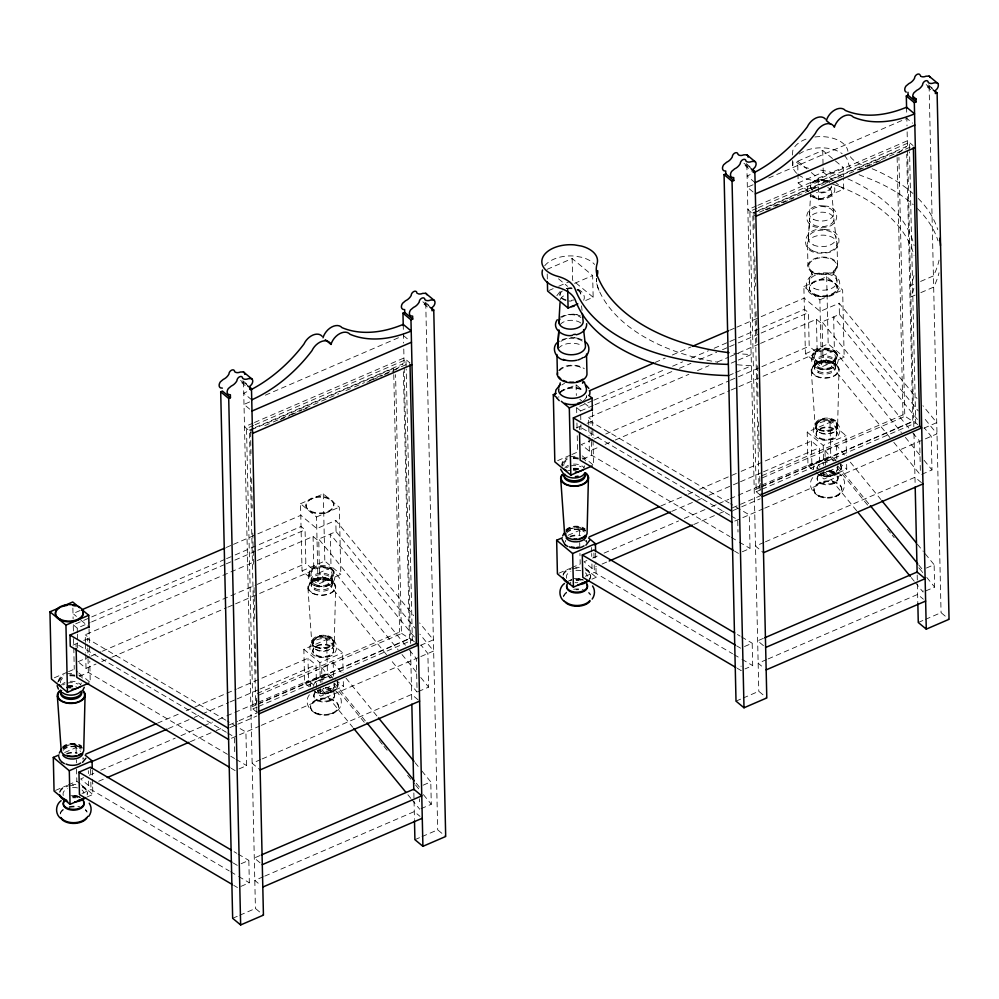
<?xml version="1.0" encoding="UTF-8"?>
<svg xmlns="http://www.w3.org/2000/svg" width="999" height="999" viewBox="0 0 999 999"><rect width="100%" height="100%" fill="white"/><g stroke="black" fill="none" stroke-linecap="round" stroke-linejoin="round"><path stroke-width="0.75" stroke-dasharray="5 3.75" d="M809.252 282.892L809.952 276.91L812.761 271.403L811.937 274.163L811.812 273.301L812.437 274.975L808.915 266.808M334.315 641.183L335.664 586.163M837.661 424.001L839.023 368.981M308.504 587.986C309.49 574.999 331.918 574.063 335.102 586.201M811.85 370.816C811.688 361.95 823.651 359.565 830.406 361.526M83.854 793.356L83.866 792.994A10.44 6.194 -1.3 0 0 82.018 790.009M334.44 684.877C334.915 690.946 328.047 694.58 322.702 693.83M587.212 576.186L587.225 575.811A10.44 6.194 -1.3 0 0 585.364 572.827M837.786 467.707L836.051 473.064L830.057 476.361M809.44 214.635L810.689 193.044M808.416 237.163L809.702 218.344M808.266 239.323L809.565 220.23M792.469 155.007L792.769 150.687A27.847 16.521 -1.3 0 1 809.29 138.099M796.678 173.289A27.847 16.521 -1.3 0 1 792.719 166.209L793.031 161.888M820.803 472.839L820.841 474.163L822.639 475.699M836.438 267.095A13.899 8.242 -1.3 0 1 813.835 272.327A13.899 8.242 -1.3 0 1 817.981 258.192A13.899 8.242 -1.3 0 1 836.438 267.095C836.175 270.841 831.643 278.634 833.903 272.465C832.429 269.168 837.612 278.259 836.987 281.019M257.105 700.649L255.657 704.882L249.413 430.032L253.684 428.184M760.464 483.479L759.003 487.699L752.771 212.849L757.042 211.014M556.843 295.716L560.514 290.909M583.741 300.237C586.138 294.905 580.881 289.585 575.849 288.649M57.705 682.242L58.754 680.232L63.524 676.698M309.403 694.755C302.51 703.558 312.212 715.034 322.103 714.472M315.06 691.72L313.973 694.118A10.44 6.194 -1.3 0 0 323.351 701.223A10.44 6.194 -1.3 0 0 334.69 694.867A10.44 6.194 -1.3 0 0 323.326 688.873M812.761 477.572C805.856 486.376 815.571 497.852 825.461 497.302M818.406 474.55L817.319 476.935A10.44 6.194 -1.3 0 0 826.71 484.04A10.44 6.194 -1.3 0 0 838.049 477.697A10.44 6.194 -1.3 0 0 826.685 471.703M63.212 748.189L66.546 745.766M315.209 638.723C303.384 654.745 349.263 646.79 327.422 636.962M562.112 463.061L566.883 459.515M566.57 531.006L568.006 529.657M570.354 580.856L571.191 580.007M818.568 421.541C806.393 437.038 852.671 429.72 830.781 419.792M314.573 579.745C304.62 589.422 340.834 587.612 327.684 578.858M64.011 747.077L68.943 744.992M567.37 529.895L574.912 527.372L580.444 527.884M898.813 152.76L906.555 146.503L758.466 210.402M571.79 579.408L570.042 580.382M559.802 317.332L565.996 314.66L573.551 314.148M62.675 748.9L68.132 746.54L74.788 746.091M566.021 531.73L571.49 529.37L578.134 528.921M831.805 475.786C835.639 474.225 833.591 473.002 834.14 471.953C849.175 474.038 847.402 496.016 832.642 496.815M249.201 386.738L243.494 381.993L241.746 382.742L247.465 387.487M431.468 308.104L425.749 303.359L424.013 304.108L429.72 308.853M752.559 169.555L746.84 164.81L745.104 165.572L751.96 171.266M934.814 90.921L929.107 86.176L927.359 86.925L933.078 91.671M547.102 269.343L572.165 258.529L592.657 275.562L593.156 297.265L584.802 300.861M808.416 191.446L798.164 182.942L797.677 161.239L822.726 150.424L843.231 167.445L843.431 176.748M249.688 401.935L243.993 404.395L249.713 409.14M265.359 395.179L399.2 337.425M753.046 184.765L747.352 187.213L753.059 191.958M768.706 177.997L906.83 118.406L912.549 123.152M548.988 290.447L553.171 288.649M558.728 286.238L569.867 281.431M798.164 182.942L823.226 172.128L833.466 180.632M574.562 283.366L592.657 275.562M811.338 172.59L818.169 178.259L843.231 167.445M253.047 423.114L244.505 426.798L251.361 432.492M254.47 422.502L403.983 357.992L409.977 362.974L365.846 382.018M756.405 205.931L747.864 209.615L754.72 215.322M757.829 205.319L907.342 140.809L913.049 145.554M253.621 425.387L246.503 428.459L252.872 708.903L257.143 707.067M255.045 424.775L405.981 359.652L406.156 367.445M756.98 208.217L749.862 211.288L756.218 491.733L760.501 489.885M758.403 207.592L909.34 142.47L909.515 150.262M255.107 427.572L403.196 363.686L395.454 369.93L393.631 368.419L251.236 429.857M754.595 212.675L896.99 151.236L897.09 155.919M264.747 425.636L271.865 422.565M273.289 421.953L338.786 393.693M345.904 390.621L353.022 387.55M354.445 386.938L364.423 382.629M759.552 212.15L763.823 210.302M765.246 209.69L836.45 178.971M837.874 178.359L842.145 176.511M849.262 173.439L913.336 145.792M280.12 419.692L290.085 415.397M291.508 414.785L301.486 410.477M302.909 409.865L307.18 408.029M366.983 382.217L371.253 380.382M372.677 379.757L382.642 375.462M384.066 374.85L394.031 370.542M766.383 209.89L773.513 206.818M774.937 206.206L793.443 198.214M858.94 169.955L874.6 163.199M876.036 162.587L883.153 159.515M812.961 195.23L818.656 199.962L843.718 189.148L843.468 178.297M300.512 503.708L323.301 493.881L339.298 507.167L340.821 574.375L318.032 584.203L302.048 570.916L300.512 503.708L316.508 516.995L318.032 584.203M560.427 391.571L576.086 384.815L582.941 390.509M803.87 286.526L826.66 276.698L842.644 289.985L844.18 357.205L821.39 367.033L805.394 353.746L803.87 286.526L819.867 299.825L821.39 367.033M80.157 610.501L73.002 613.586L76.424 616.445M226.311 547.44L232.043 544.967M233.479 544.355L256.406 534.465M257.842 533.841L300.824 515.297L316.82 528.583L335.801 520.392L413.673 615.684M655.157 362.412L665.184 358.079M672.352 354.995L690.983 346.953M729.67 330.269L735.401 327.797M736.837 327.173L759.752 317.282M761.188 316.658L804.183 298.114L820.167 311.401L839.16 303.209L917.032 398.514M316.508 516.995L339.298 507.167M819.867 299.825L842.644 289.985M73.389 631.006L73.252 624.899L225.137 559.265M226.573 558.641L233.729 555.556M235.165 554.932L301.074 526.498L305.07 529.82L305.844 563.424L313.836 570.067L235.027 604.07M592.37 400.811L576.61 407.617L580.606 410.939L580.881 423.164M593.793 400.199L665.446 369.293M672.602 366.196L682.642 361.863M691.233 358.154L708.428 350.736M714.16 348.264L728.483 342.083M729.919 341.471L737.087 338.374M738.523 337.762L804.432 309.315L808.428 312.637L809.19 346.241L817.194 352.897L738.386 386.888M73.252 624.8L77.248 628.121L90.147 622.552M91.583 621.94L224.837 564.435M226.273 563.823L233.429 560.726M234.865 560.114L256.356 550.836M257.792 550.224L305.07 529.82M580.606 410.939L593.493 405.369M594.929 404.757L673.738 370.754M679.47 368.281L690.933 363.336M699.537 359.628L716.72 352.21M722.452 349.737L728.184 347.265M729.62 346.641L736.787 343.556M738.224 342.932L759.715 333.666M761.151 333.042L808.428 312.637M85.415 642.394L85.252 634.765L255.756 561.188M257.193 560.576L313.074 536.463L317.07 539.785L336.051 531.593L335.801 520.392M588.773 425.224L588.598 417.582L688.898 374.313M697.502 370.604L708.965 365.659M717.557 361.938L729.02 356.993M730.456 356.381L759.115 344.018M760.551 343.394L816.433 319.28L820.429 322.602L839.41 314.423L839.16 303.209M72.977 645.104L78.596 642.682M83.729 640.459L89.248 638.086L85.252 634.765M576.323 427.922L581.955 425.499M587.087 423.289L592.594 420.904L588.598 417.582M731.218 363.149L736.912 360.689M738.336 360.077L751.148 354.545A175.787 104.321 -1.3 0 1 731.955 353.034M913.473 284.503L910.626 285.739A175.787 104.321 -1.3 0 0 914.297 274.35M920.591 281.431L933.416 275.911A165.921 98.464 -1.3 0 0 939.072 260.152M728.621 375.574L734.315 373.114M735.739 372.502L751.398 365.746A175.787 104.321 -1.3 0 1 735.139 364.548M915.159 295.092L910.888 296.94A175.787 104.321 -1.3 0 0 914.56 285.552M920.853 292.632L933.665 287.113A165.921 98.464 -1.3 0 0 938.998 272.802M78.009 661.725L89.473 656.78M90.909 656.156L100.936 651.835M102.373 651.211L255.682 585.064M257.118 584.44L305.844 563.424M592.832 439.597L581.368 444.543L589.36 451.186L599.388 446.865M594.268 438.986L599.987 436.513M605.719 434.041L728.945 380.869M730.381 380.244L760.476 367.27M761.912 366.645L809.19 346.241M54.321 677.797L67.133 672.265M68.556 671.653L74.263 669.193L77.685 672.04M302.048 570.916L324.825 561.088L340.821 574.375M557.679 460.626L570.491 455.094M571.915 454.483L577.609 452.023L577.122 430.631M805.394 353.746L828.183 343.906L844.18 357.205M79.158 662.674L86.014 668.368L96.041 664.035M101.773 661.563L110.365 657.854M111.801 657.242L226.436 607.779M227.859 607.167L233.591 604.695M605.119 444.393L613.723 440.684M615.159 440.059L729.782 390.609M731.218 389.985L736.95 387.512M79.358 676.286L88.349 672.402L234.603 758.503M386.526 654.695L319.493 572.677L331.044 567.694L330.282 534.09L415.047 637.824M582.717 459.103L591.695 455.232L729.907 536.588M889.872 437.525L822.851 355.494L834.402 350.512L833.641 316.908L917.419 419.443M64.685 752.509L76.074 747.589L80.644 751.385M309.19 686.713L304.633 682.916L303.858 649.313L326.648 639.485L342.645 652.772L343.094 672.627M568.044 535.327L579.432 530.419L582.867 533.266M812.549 469.542L807.979 465.746L807.217 432.142L829.994 422.302L845.991 435.601L846.44 455.457M157.542 723.151L180.469 713.261M186.201 710.789L193.356 707.692M194.793 707.08L236.351 689.148M237.774 688.523L307.992 658.241L315.984 664.884L316.496 687.287L308.504 680.644L307.992 658.241M660.888 505.969L686.688 494.842M688.111 494.23L693.843 491.758M699.575 489.285L739.697 471.965M741.133 471.353L811.338 441.058L819.342 447.702L819.779 467.12M303.858 649.313L319.855 662.599L342.645 652.772M807.217 432.142L823.213 445.429L845.991 435.601M168.406 728.558L192.757 718.044M194.193 717.432L228.584 702.597M230.02 701.972L235.752 699.5M237.175 698.888L258.666 689.61M260.102 688.998L315.984 664.884M671.753 511.376L696.116 500.874M697.552 500.249L707.579 495.929M709.015 495.304L731.93 485.414M733.366 484.802L739.098 482.33M740.534 481.705L762.025 472.427M763.461 471.815L819.342 447.702M257.23 693.493L399.612 632.067L409.44 638.523L403.371 371.441M762 475.711L902.971 414.885L912.786 421.353L906.73 154.271M321.99 682.367L321.653 667.444L333.191 662.462L342.07 673.326M825.336 465.197L824.999 450.274L836.55 445.292L845.416 456.143M259.053 695.017L401.436 633.578L395.567 374.613M762.399 477.834L904.794 416.396L898.913 157.43M83.541 777.697L80.669 778.933L88.674 785.589L92.969 783.728M89.273 775.224L95.005 772.751M100.737 770.279L175.237 738.136M180.969 735.664L202.46 726.385M203.896 725.774L212.5 722.065M218.232 719.592L225.387 716.495M226.823 715.883L256.918 702.896M258.341 702.272L308.504 680.644M586.888 560.526L584.028 561.763L592.02 568.406L596.316 566.545M592.619 558.054L598.351 555.581M604.083 553.109L678.596 520.954M684.327 518.481L705.818 509.215M711.55 506.743L717.282 504.27M718.718 503.646L728.746 499.325M730.182 498.701L760.264 485.714M761.7 485.102L811.85 463.461L819.854 470.104M55.482 790.409L65.447 786.113M68.294 784.889L76.836 781.193L80.27 784.04M304.633 682.916L327.41 673.089L334.265 678.783M558.841 573.239L568.806 568.931M571.653 567.707L580.194 564.023L579.957 553.334M807.979 465.746L830.768 455.906L837.624 461.613M258.504 703.646L409.44 638.523M761.862 486.476L912.786 421.353M256.568 704.794L250.874 707.242L258.866 713.885M257.992 704.17L410.352 638.436L414.922 642.232M759.914 487.612L754.22 490.072L762.225 496.715M761.35 487L913.698 421.266L917.706 424.587M258.566 706.455L412.35 640.097L406.193 368.993M761.925 489.273L915.708 422.927L909.552 151.823M98.701 781.255L104.433 778.783M190.397 741.683L214.76 731.181M216.196 730.556L223.364 727.472M229.096 724.999L237.687 721.29M239.123 720.666L257.742 712.637M602.047 564.073L607.779 561.6M693.756 524.512L718.119 513.998M719.555 513.386L725.274 510.914M732.442 507.817L761.101 495.454M229.77 727.659L256.818 715.996M420.567 645.342L433.391 639.81L419.592 622.926M733.116 510.489L740.234 507.417M741.658 506.805L760.177 498.813M923.925 428.159L936.737 422.639L922.939 405.744M82.018 793.431L91.009 789.56L229.208 870.916M585.377 576.261L594.355 572.39L732.567 653.746M87.138 796.94L92.832 794.492L92.495 779.208M312.625 689.56L320.617 696.203L343.406 686.375L343.231 678.746M591.92 579.158L596.191 577.31L595.841 562.037M815.983 472.39L823.975 479.033L846.752 469.205L846.59 461.563M231.443 738.249L259.927 725.961M261.351 725.349L420.167 656.83M420.829 656.543L433.641 651.011L419.842 634.128M734.802 521.078L763.273 508.791M764.697 508.179L937 433.841L923.201 416.945M238.986 768.93L246.678 765.609L245.916 732.005L227.135 720.953M260.689 759.565L252.148 763.261L260.14 769.904M262.113 758.953L411.625 694.442L419.617 701.098M418.369 691.533L428.633 687.112L427.872 653.508L420.966 645.054M742.332 551.76L750.037 548.439L749.275 514.835L730.481 503.771M764.035 542.395L755.494 546.078L763.498 552.722M765.459 541.783L914.972 477.272L922.976 483.916M921.715 474.363L931.98 469.93L931.218 436.326L924.325 427.884M241.134 863.71L248.838 860.389L249.338 882.766L237.787 887.749L233.766 885.376M259.99 855.556L254.295 858.004L261.151 863.698M423.077 785.202L430.781 781.88L420.929 769.817M744.492 646.528L752.185 643.206L752.697 665.596L744.992 668.918M763.336 638.373L757.642 640.834L764.497 646.528M926.435 568.031L934.127 564.71L924.275 552.647M263.349 876.722L254.795 880.406L260.514 885.151M264.772 876.111L414.273 811.6L419.992 816.345M421.016 808.691L431.293 804.27L430.781 781.88M766.695 659.552L758.154 663.236L763.873 667.981M768.119 658.928L917.631 594.43L923.351 599.175M925.661 590.958L934.639 587.087L934.127 564.71M232.655 918.306L238.349 915.846M239.772 915.234L255.432 908.478L263.436 915.121M414.91 839.672L420.616 837.212M422.04 836.6L437.699 829.844L445.691 836.488M736.013 701.136L741.708 698.676M743.131 698.064L758.79 691.296L766.795 697.939M918.268 622.489L923.963 620.029M925.386 619.417L941.058 612.662L949.05 619.305M820.167 420.504C809.777 424.088 817.881 436.138 827.409 433.766C839.385 434.515 841.645 419.143 828.196 419.343M562.162 339.498L570.179 337.637L574.413 337.699M314.56 579.545L320.679 578.109L327.048 578.696M820.279 420.467L822.864 419.705M569.717 528.583L577.634 527.46M319.505 636.887C304.47 639.51 314.96 655.332 326.773 650.536C339.672 649.038 333.079 633.066 322.115 636.438M568.269 581.093L571.828 579.932M326.71 693.531C331.743 691.708 332.105 690.434 329.008 688.348M329.283 713.998C349.65 710.851 341.808 684.565 323.052 688.386M830.406 476.348L828.146 476.635M566.221 288.499L571.44 288.062M822.751 419.667L828.258 419.293M574.075 578.621L580.681 578.733M319.393 636.85L322.14 636.5M67.832 686.176L75.075 686.226M66.983 686.688L76.361 686.788M68.831 744.954L71.578 744.605M70.717 795.791L75.087 795.504M823.201 179.982C815.808 178.521 803.883 184.49 808.079 193.269M818.843 199.101C826.46 200.749 838.76 194.006 833.628 185.215M823.975 206.019C802.721 202.16 799.662 230.27 822.914 227.248C840.296 228.159 841.87 205.707 824.113 206.044M824.837 229.57C801.198 225.262 797.677 256.268 823.638 252.909C842.869 253.933 844.779 229.246 824.974 229.583M820.541 296.378C844.13 300.687 847.664 269.742 821.74 273.102C802.534 272.065 800.624 296.703 820.404 296.353M826.972 349.962C808.054 346.541 805.431 371.753 826.048 369.068C841.57 369.855 842.856 349.675 827.11 349.987M828.571 420.791C809.652 417.37 807.055 442.657 827.659 439.972C843.193 440.759 844.455 420.504 828.708 420.804M573.214 458.042L578.683 458.466M573.651 468.631L578.421 469.043M826.41 471.216L830.306 471.291M573.463 469.043L579.72 469.605M828.196 476.685L823.85 476.286M323.626 567.145C304.707 563.723 302.085 588.923 322.702 586.238C338.211 587.037 339.498 566.858 323.751 567.157M575.849 579.32L579.745 579.408M325.212 637.961C306.293 634.552 303.708 659.839 324.3 657.155C339.847 657.941 341.096 637.674 325.349 637.986M69.868 675.212L75.325 675.636M71.553 744.555L76.998 745.042M72.49 796.503L76.386 796.578M826.098 180.482L829.257 181.568M810.039 195.692L815.946 198.601M576.873 314.722L580.419 315.946M578.171 338.349L582.105 339.71M821.365 496.603L821.99 496.703M581.043 529.42L584.19 530.506M330.157 689.023L330.781 689.123M318.007 713.773L318.644 713.885M77.685 746.59L80.844 747.677M80.245 797.989L79.396 797.027L80.207 797.239L76.124 796.54M823.064 179.97L826.41 180.544M815.634 198.551L818.98 199.126M573.414 314.123L577.197 314.772M574.275 337.674L578.496 338.399M828.833 470.254L831.243 470.616M830.044 471.253L834.14 471.953M826.173 476.623L819.917 474.35M578.009 528.896L581.356 529.47M578.259 578.359L582.754 579.857M579.47 579.358L583.566 580.057M325.649 687.387L327.897 687.799M325.474 687.437C329.707 687.587 334.528 690.521 334.665 695.154M320.504 693.456L322.827 693.793M74.276 744.63L81.568 747.264M74.65 746.078L77.997 746.653M74.913 795.541L77.323 795.903M580.182 527.897L584.914 530.082M831.293 183.654L839.535 186.488A175.787 104.321 -1.3 0 1 914.023 255.369M830.706 470.579L835.376 472.739L838.024 477.972M320.954 693.468L318.182 692.557M76.786 795.866L79.57 797.19M752.771 212.849L756.418 214.198M249.413 430.032L253.072 431.368M832.367 471.178L833.491 471.903M319.293 692.869L317.37 691.071M729.145 502.984L590.933 421.628L591.108 429.258M729.67 515.072L579.383 426.61L579.457 429.657M731.018 515.859L737.724 519.817L737.999 532.03M731.256 537.375L737.961 541.321M739.297 542.12L750.037 548.439M734.465 551.048L738.486 553.421M737.424 634.515L740.109 636.101M741.458 636.887L752.185 643.206M736.613 645.829L740.634 648.189M733.903 654.532L740.621 658.478M741.957 659.278L752.697 665.596M737.125 668.206L741.146 670.579L741.046 666.096M225.786 720.154L87.587 638.798L87.75 646.44M226.323 732.255L76.036 643.781L76.099 646.84M227.66 733.041L234.365 736.987L234.753 753.795M235.951 759.29L246.678 765.609M231.106 768.231L235.14 770.591M234.078 851.697L236.751 853.283M238.099 854.07L248.838 860.389M233.254 862.999L237.287 865.371M230.557 871.715L237.263 875.661M238.611 876.448L249.338 882.766M831.043 361.675C842.032 366.945 818.318 374.138 816.208 365.247C816.445 358.991 836.338 358.042 838.461 369.018M582.454 528.708L585.389 531.093M79.096 745.891L82.055 748.326M928.433 84.927L934.152 89.685M926.198 84.603L934.19 91.246M834.615 181.581L843.718 189.148M797.677 161.239L806.78 168.806M746.178 163.574L751.885 168.319M743.93 163.237L751.935 169.892M755.094 182.655L747.102 176.011A114.96 76.436 -50.3 0 0 752.622 173.389M838.76 462.562L846.752 469.205M593.156 297.265L572.652 280.232L572.165 258.529M558.491 278.796L567.594 286.363M579.782 399.263L583.204 402.11M584.353 403.059L592.345 409.702M425.087 302.11L430.794 306.855M422.839 301.785L430.831 308.429M582.18 455.819L593.606 465.309L593.019 439.348M403.471 335.589L409.19 340.334M583.516 539.36L586.95 542.207M584.765 567.819L596.191 577.31M242.819 380.744L248.539 385.489M240.584 380.419L248.576 387.063M251.736 399.837L243.744 393.194A114.96 76.436 -50.3 0 0 249.263 390.572M335.402 679.732L343.406 686.375M80.994 620.242L88.986 626.885M78.834 673.001L90.247 682.492L89.773 661.101M81.406 784.989L92.832 794.492M570.953 583.079L570.267 582.28M839.41 314.423L918.268 410.914M908.828 428.047L822.09 321.89L822.851 355.494M912.774 432.867L919.667 441.308L920.404 473.389M834.402 350.512L901.423 432.542M905.369 437.362L920.154 455.457M924.1 460.277L931.98 469.93M893.818 442.345L920.429 474.912M850.349 462.175L880.906 499.575M917.382 544.205L923.288 551.436M824.999 450.274L833.878 461.126M837.811 465.946L869.355 504.557M918.643 564.86L922.589 569.692L922.651 572.677M867.619 505.057L837.062 467.669L825.511 472.652L857.055 511.251M887.324 529.183L891.27 534.015M892.257 535.214L894.23 537.637M918.868 567.782L922.814 572.614M926.76 577.434L934.639 587.087M911.263 577.597L914.222 581.218M915.209 582.417L923.088 592.07L922.989 587.599M336.051 531.593L414.91 628.096M405.469 645.217L318.731 539.073L319.493 572.677M409.415 650.037L416.321 658.491L417.082 692.095L390.472 659.527M331.044 567.694L398.077 649.712M402.01 654.545L416.795 672.639M420.741 677.459L428.633 687.112M346.016 678.146L377.547 716.745M415.01 762.587L419.942 768.618M321.653 667.444L330.519 678.309M334.465 683.129L366.009 721.728M416.271 783.253L419.23 786.862L419.293 789.847M364.26 722.24L333.703 684.852L322.153 689.834L352.709 727.222M379.046 740.334L382.992 745.154M383.978 746.365L387.912 751.186M407.629 775.311L414.535 783.753M415.522 784.964L419.455 789.784M423.401 794.617L431.293 804.27M407.917 794.767L410.864 798.388M411.85 799.6L419.742 809.252M596.778 283.778L598.975 290.284A175.787 104.321 -1.3 0 0 717.732 362.212M566.633 578.284L566.421 577.21A10.44 6.194 -1.3 0 1 570.829 571.528M63.274 795.466L63.074 794.392A10.44 6.194 -1.3 0 1 67.47 788.711M833.828 218.594L835.988 237.462M831.48 191.646L833.703 212.999M581.543 305.856L582.03 310.427M811.288 370.854L815.134 425.524M307.942 588.024L311.775 642.694M929.107 86.176L941.058 612.662M906.58 107.205L906.742 114.698M906.78 116.259L907.005 125.874M907.129 131.831L907.529 148.963M907.554 150.524L913.848 427.784M913.985 433.703L915.121 483.866M917.194 575.012L917.357 582.479M917.394 583.965L917.844 603.796M897.127 157.48L902.971 414.885M837.025 242.944L837.524 264.872M837.112 286.626L837.125 287.325M841.233 466.533L841.258 467.47M841.72 488.186L841.745 488.936M837.012 354.633L837.037 355.956M835.476 361.501L835.514 362.912M835.576 365.709L835.614 367.108M836.987 432.467L837 433.166M836.55 445.292L836.887 460.214M826.66 276.698L828.183 343.906M829.994 422.302L830.768 455.906M822.726 150.424L823.226 172.128M818.169 178.259L818.656 199.962M823.213 445.429L823.663 465.284M823.8 471.391L823.975 479.033M816.433 319.28L817.194 352.897M810.539 186.738L810.564 187.45M814.485 362.924L814.51 364.323M814.572 367.12L814.61 368.519M816.195 433.866L816.208 434.565M817.207 478.558L817.219 479.37M812.649 356.268L812.674 357.605M813.998 490.059L814.01 490.809M809.377 288.499L809.402 289.198M807.492 244.93L807.979 266.87M811.338 441.058L811.85 463.461M792.594 160.602L792.719 166.209M753.858 214.61L754.245 231.743M754.819 256.668L755.481 286.276M756.056 311.201L756.755 342.37M757.292 365.734L757.991 396.89M758.566 421.828L759.228 451.423M759.802 476.361L760.227 495.054M746.84 164.81L758.79 691.296M596.465 278.559L596.528 281.356M592.395 411.85L592.744 427.122M592.769 428.646L592.981 437.812M595.641 552.872L595.804 560.514M591.146 430.794L591.358 439.96M591.383 441.483L591.695 455.232M593.918 552.984L594.055 558.953M594.193 564.922L594.355 572.39M588.811 426.748L589.01 435.914M589.048 437.437L589.36 451.186M591.545 547.489L591.645 551.972M591.683 553.471L591.758 556.455M591.92 563.923L592.02 568.406M590.671 574.65L590.684 575.574M580.769 293.456L580.781 294.156M586.438 541.271L586.425 540.571A10.44 6.194 -1.3 0 1 586.301 542.195M580.918 424.687L581.056 430.794M576.086 384.815L576.323 395.504M576.61 407.729L576.748 413.836M576.947 423.002L577.097 429.108M579.432 530.419L579.532 535.002M579.707 542.632L579.782 545.691M559.977 294.855L559.989 295.554M562.075 464.385L562.112 465.709A12.238 7.255 -1.3 0 1 567.257 459.053M558.816 396.603L558.828 397.302M547.215 273.988L547.352 280.195M425.749 303.359L437.699 829.844M419.505 798.8L419.568 801.785M403.221 324.388L403.409 332.792M403.434 333.429L403.646 343.057M403.783 349.013L404.17 366.146M404.208 367.694L410.464 643.406M410.626 650.886L411.775 701.036M413.861 792.944L414.011 799.65M414.036 801.148L414.46 819.417M393.631 368.419L393.743 373.102M393.768 374.662L399.612 632.067M333.753 503.808L333.766 504.507M337.874 683.716L337.899 684.652M338.374 705.369L338.386 706.118M333.654 571.815L333.691 573.139M332.13 578.683L332.155 580.082M332.217 582.879L332.255 584.29M333.629 649.637L333.654 650.337M333.191 662.462L333.541 677.384M323.301 493.881L324.825 561.088M326.648 639.485L327.41 673.089M319.855 662.599L320.304 682.454M320.454 688.573L320.617 696.203M313.074 536.463L313.836 570.067M312.837 651.048L312.849 651.748M313.848 695.729L313.873 696.553M311.126 580.094L311.164 581.493M311.226 584.303L311.251 585.701M309.29 573.451L309.315 574.775M306.031 505.669L306.044 506.368M310.639 707.23L310.664 707.991M250.499 431.78L250.999 453.596M251.561 478.521L252.235 508.129M252.797 533.054L253.509 564.21M254.046 587.587L254.745 618.743M255.319 643.681L255.981 673.276M256.556 698.214L256.868 712.225M243.494 381.993L255.432 908.478M89.036 629.02L89.386 644.305M89.423 645.829L89.623 654.994M92.283 770.042L92.457 777.684M87.787 647.964L87.999 657.13M88.037 658.653L88.349 672.402M90.534 768.668L90.697 776.136M90.834 782.105L91.009 789.56M85.452 643.93L85.664 653.096M85.702 654.62L86.014 668.368M88.324 770.641L88.399 773.638M88.561 781.106L88.674 785.589M87.313 791.82L87.338 792.756M83.079 758.453L83.067 757.754A10.44 6.194 -1.3 0 1 82.954 759.365M77.248 628.121L77.348 632.704M77.385 634.228L77.697 647.976M72.877 608.091L73.114 618.793M73.564 638.648L73.739 646.291M73.776 647.814L74.263 669.193M76.074 747.589L76.224 753.708M76.361 759.814L76.424 762.874M76.561 768.98L76.836 781.193M59.74 791.533A13.924 8.267 -1.3 0 1 67.557 785.364M72.215 784.552A13.924 8.267 -1.3 0 1 75.849 784.59M82.38 786.288A13.924 8.267 -1.3 0 1 87.163 793.98M66.683 754.17A10.44 6.194 -1.3 0 1 77.085 753.471M59.765 792.469A13.924 8.267 -1.3 0 1 67.57 786.288M68.694 786.001A13.924 8.267 -1.3 0 1 75.874 785.514M82.405 787.224A13.924 8.267 -1.3 0 1 87.175 794.917M60.252 813.935A13.924 8.267 -1.3 0 1 63.287 810.014M69.181 807.467A13.924 8.267 -1.3 0 1 76.361 806.992M85.352 810.251A13.924 8.267 -1.3 0 1 87.025 812.137M60.227 813.186A13.924 8.267 -1.3 0 1 63.262 809.265M69.168 806.717A13.924 8.267 -1.3 0 1 79.808 806.83M85.327 809.502A13.924 8.267 -1.3 0 1 87.013 811.388M72.777 797.801A10.44 6.194 -1.3 0 1 75.499 797.826M72.765 796.99A10.44 6.194 -1.3 0 1 78.084 797.464M72.552 787.537A10.44 6.194 -1.3 0 1 77.872 788.011M61.501 685.002A10.539 6.256 -1.3 0 1 64.997 682.467M70.13 681.281A10.539 6.256 -1.3 0 1 80.956 685.202M66.671 753.471A10.44 6.194 -1.3 0 1 77.073 752.771M70.929 687.999A12.238 7.255 -1.3 0 1 68.794 687.924M58.729 681.555A12.238 7.255 -1.3 0 1 63.874 674.899M66.708 673.988A12.238 7.255 -1.3 0 1 73.014 673.563M78.759 675.062A12.238 7.255 -1.3 0 1 82.393 678.084M63.074 750.374A10.44 6.194 -1.3 0 1 81.081 749.163M81.319 682.991A10.539 6.256 -1.3 0 1 80.494 684.565M60.44 682.779A10.539 6.256 -1.3 0 1 64.885 677.035M70.005 675.848A10.539 6.256 -1.3 0 1 75.375 676.323M63.012 685.002A10.539 6.256 -1.3 0 1 65.035 683.865M67.47 683.079A10.539 6.256 -1.3 0 1 77.86 684.003M67.532 685.876A10.539 6.256 -1.3 0 1 75.599 685.963M67.57 687.275A10.539 6.256 -1.3 0 1 73.002 686.912M66.646 687.824A13.362 7.93 -1.3 0 1 70.055 687.324M66.458 687.512A13.924 8.254 -1.3 0 1 70.005 686.987M62.225 747.377A11.314 6.706 -1.3 0 1 81.731 746.053M63.012 747.577A10.44 6.194 -1.3 0 1 72.927 743.855A10.44 6.194 -1.3 0 1 82.28 747.776M58.891 680.993A12.238 7.255 -1.3 0 1 63.911 676.236M69.855 674.849A12.238 7.255 -1.3 0 1 76.086 675.411M337.088 681.618A13.924 8.267 -1.3 0 1 333.429 690.596A13.924 8.267 -1.3 0 1 318.144 692.232M332.954 678.184A13.924 8.267 -1.3 0 0 317.57 677.422A13.924 8.267 -1.3 0 0 310.152 685.576L310.177 686.513A13.924 8.267 -1.3 0 1 329.907 677.996M318.256 690.047A10.44 6.194 -1.3 0 1 320.667 689.26M337.113 682.554A13.924 8.267 -1.3 0 1 332.03 692.22A13.924 8.267 -1.3 0 1 315.097 692.045M333.841 683.304A10.44 6.194 -1.3 0 1 330.032 690.559A10.44 6.194 -1.3 0 1 317.332 690.434M313.636 686.276A10.44 6.194 -1.3 0 1 325.836 679.445M831.218 186.963A10.44 6.194 -1.3 0 1 819.143 192.17M812.399 189.735A10.44 6.194 -1.3 0 1 814.947 181.056A10.44 6.194 -1.3 0 1 829.482 182.355M831.355 186.039A10.44 6.194 -1.3 0 1 816.558 192.432M812.412 190.434A10.44 6.194 -1.3 0 1 813.898 182.28A10.44 6.194 -1.3 0 1 827.659 181.893M827.784 187.5A10.44 6.194 -1.3 0 1 827.085 197.327A10.44 6.194 -1.3 0 1 811.275 194.618M811.613 189.872A10.44 6.194 -1.3 0 1 817.507 186.576M840.446 464.448A13.924 8.267 -1.3 0 1 835.851 473.901A13.924 8.267 -1.3 0 1 819.392 474.363M836.3 461.001A13.924 8.267 -1.3 0 0 820.928 460.239A13.924 8.267 -1.3 0 0 813.511 468.406L813.523 469.343A13.924 8.267 -1.3 0 1 833.253 460.826M821.603 472.877A10.44 6.194 -1.3 0 1 824.025 472.09M840.459 465.372A13.924 8.267 -1.3 0 1 835.389 475.049A13.924 8.267 -1.3 0 1 818.456 474.875M837.199 466.133A10.44 6.194 -1.3 0 1 833.391 473.389A10.44 6.194 -1.3 0 1 820.691 473.251M816.995 469.105A10.44 6.194 -1.3 0 1 829.195 462.275M573.95 299.925A10.44 6.194 -1.3 0 1 571.291 300.312M565.971 299.837A10.44 6.194 -1.3 0 1 560.901 291.683M566.795 288.386A10.44 6.194 -1.3 0 1 572.177 288.024M577.072 289.298A10.44 6.194 -1.3 0 1 580.656 295.067M571.316 301.011A10.44 6.194 -1.3 0 1 568.593 300.986M565.983 300.537A10.44 6.194 -1.3 0 1 562.387 290.996M569.467 288.699A10.44 6.194 -1.3 0 1 572.19 288.723M577.085 289.997A10.44 6.194 -1.3 0 1 580.669 295.766M586.388 396.89A13.924 8.267 -1.3 0 1 583.354 400.811M560.052 392.37A13.924 8.267 -1.3 0 1 584.065 390.759M560.889 341.358A13.924 8.267 -1.3 0 1 582.954 341.583M560.089 324.638A12.175 7.23 -1.3 0 1 581.093 323.226M561.663 317.42A12.175 7.23 -1.3 0 1 580.968 317.62M560.239 299.538A10.44 6.194 -1.3 0 1 564.522 295.467M561.875 384.927A13.924 8.267 -1.3 0 1 564.547 383.429M559.59 370.691A13.899 8.242 -1.3 0 1 583.553 369.081M558.741 370.467A14.823 8.804 -1.3 0 1 584.315 368.743M558.241 348.539A14.823 8.804 -1.3 0 1 581.206 345.154M564.86 467.832A10.539 6.256 -1.3 0 1 568.356 465.297M573.476 464.11A10.539 6.256 -1.3 0 1 584.315 468.032M565.621 541.97A10.44 6.194 -1.3 0 1 565.746 540.359M570.029 536.288A10.44 6.194 -1.3 0 1 580.419 535.589M566.433 533.204A10.44 6.194 -1.3 0 1 584.44 531.992M562.774 466.233A12.175 7.23 -1.3 0 1 567.22 457.767M570.042 456.855A12.175 7.23 -1.3 0 1 576.323 456.431M582.03 457.917A12.175 7.23 -1.3 0 1 585.651 460.926M584.677 465.821A10.539 6.256 -1.3 0 1 583.853 467.382M563.786 465.596A10.539 6.256 -1.3 0 1 568.231 459.865M573.364 458.666A10.539 6.256 -1.3 0 1 578.733 459.153M573.214 457.679A12.238 7.255 -1.3 0 1 579.445 458.229M566.358 467.832A10.539 6.256 -1.3 0 1 568.394 466.695M570.829 465.896A10.539 6.256 -1.3 0 1 581.206 466.82M573.576 468.306A10.539 6.256 -1.3 0 1 578.945 468.781M573.613 469.705A10.539 6.256 -1.3 0 1 576.361 469.73M573.414 470.142A13.362 7.93 -1.3 0 1 575.736 470.104M566.595 471.378A13.924 8.254 -1.3 0 1 569.817 470.342M573.364 469.817A13.924 8.254 -1.3 0 1 576.985 469.855M565.571 530.194A11.314 6.706 -1.3 0 1 585.089 528.883M566.371 530.407A10.44 6.194 -1.3 0 1 576.273 526.673A10.44 6.194 -1.3 0 1 585.639 530.606M570.042 536.987A10.44 6.194 -1.3 0 1 577.834 535.851M585.739 569.118A13.924 8.267 -1.3 0 1 589.422 578.883M563.086 574.363A13.924 8.267 -1.3 0 1 570.904 568.181M575.574 567.37A13.924 8.267 -1.3 0 1 579.208 567.407M585.751 570.042A13.924 8.267 -1.3 0 1 589.447 579.807M563.111 575.287A13.924 8.267 -1.3 0 1 570.928 569.118M572.052 568.818A13.924 8.267 -1.3 0 1 579.22 568.344M563.598 596.765A13.924 8.267 -1.3 0 1 566.633 592.844M576.086 589.772A13.924 8.267 -1.3 0 1 578.508 589.735M588.698 593.069A13.924 8.267 -1.3 0 1 590.384 594.954M563.586 596.016A13.924 8.267 -1.3 0 1 566.62 592.082M573.676 589.31A13.924 8.267 -1.3 0 1 583.154 589.66M588.686 592.32A13.924 8.267 -1.3 0 1 590.372 594.205M576.136 580.619A10.44 6.194 -1.3 0 1 578.858 580.656M576.111 579.807A10.44 6.194 -1.3 0 1 581.443 580.282M577.747 582.667A10.44 6.194 -1.3 0 1 575.024 582.642M575.899 570.354A10.44 6.194 -1.3 0 1 581.218 570.829M560.077 393.069A13.924 8.267 -1.3 0 1 581.63 389.897M586.563 395.442A13.924 8.267 -1.3 0 1 586.401 397.59M598.975 290.284A55.657 33.029 -1.3 0 1 596.803 283.953L596.615 282.655A55.657 33.029 -1.3 0 1 596.59 278.758M544.68 265.834A27.847 16.521 -1.3 0 1 574.725 256.081L581.655 257.28A27.847 16.521 -1.3 0 1 594.592 264.423M842.182 176.448A175.787 104.321 -1.3 0 0 839.285 175.287A55.657 33.029 -1.3 0 0 829.944 172.053L827.959 171.541A55.657 33.029 -1.3 0 0 817.544 169.705M847.851 178.871A175.787 104.321 -1.3 0 1 914.135 245.592M828.208 182.742A55.657 33.029 -1.3 0 0 815.646 180.682A27.847 16.521 -1.3 0 1 797.664 174.176M835.938 185.065A55.657 33.029 -1.3 0 1 839.535 186.488M799.1 154.046A27.847 16.521 -1.3 0 1 842.145 153.671M844.23 155.394A27.847 16.521 -1.3 0 1 848.176 162.475A31.843 18.906 -1.3 0 0 852.834 170.429M859.065 174.65A31.843 18.906 -1.3 0 0 862.936 176.274A165.921 98.464 -1.3 0 1 913.211 204.67M917.394 208.554A165.921 98.464 -1.3 0 1 938.011 240.859M850.349 156.731A31.843 18.906 -1.3 0 0 862.674 165.072A165.921 98.464 -1.3 0 1 865.434 166.084M872.177 168.756A165.921 98.464 -1.3 0 1 912.949 193.469M918.243 198.451A165.921 98.464 -1.3 0 1 937.749 229.658M808.466 168.294A27.847 16.521 -1.3 0 1 794.043 159.191M814.847 137A27.847 16.521 -1.3 0 1 847.926 151.274M316.558 655.893A10.44 6.194 -1.3 0 0 333.541 651.96A10.44 6.194 -1.3 0 0 319.668 645.279A10.44 6.194 -1.3 0 0 316.558 655.893M317.57 700.699A10.44 6.194 -1.3 0 0 334.553 696.765A10.44 6.194 -1.3 0 0 320.691 690.084A10.44 6.194 -1.3 0 0 317.57 700.699M315.584 713.523A13.924 8.267 -1.3 0 0 338.236 708.279A13.924 8.267 -1.3 0 0 319.742 699.362A13.924 8.267 -1.3 0 0 315.584 713.523M315.572 712.774A13.924 8.267 -1.3 0 0 338.211 707.529A13.924 8.267 -1.3 0 0 319.73 698.613A13.924 8.267 -1.3 0 0 315.572 712.774M314.86 584.29A10.539 6.256 -1.3 0 0 332.005 580.319A10.539 6.256 -1.3 0 0 318.007 573.563A10.539 6.256 -1.3 0 0 314.86 584.29M314.735 578.858A10.539 6.256 -1.3 0 0 331.893 574.887A10.539 6.256 -1.3 0 0 317.882 568.131A10.539 6.256 -1.3 0 0 314.735 578.858M316.533 655.194A10.44 6.194 -1.3 0 0 333.516 651.261A10.44 6.194 -1.3 0 0 319.655 644.58A10.44 6.194 -1.3 0 0 316.533 655.194M313.224 593.294A13.362 7.93 -1.3 0 0 334.952 588.261A13.362 7.93 -1.3 0 0 317.22 579.72A13.362 7.93 -1.3 0 0 313.224 593.294M314.96 588.486A10.539 6.256 -1.3 0 0 332.105 584.515A10.539 6.256 -1.3 0 0 318.107 577.772A10.539 6.256 -1.3 0 0 314.96 588.486M313.611 578.309A12.175 7.23 -1.3 0 0 333.429 573.713A12.175 7.23 -1.3 0 0 317.257 565.921A12.175 7.23 -1.3 0 0 313.611 578.309M313.649 579.645A12.238 7.255 -1.3 0 0 333.554 575.037A12.238 7.255 -1.3 0 0 317.307 567.207A12.238 7.255 -1.3 0 0 313.649 579.645M314.897 585.689A10.539 6.256 -1.3 0 0 332.043 581.718A10.539 6.256 -1.3 0 0 318.044 574.962A10.539 6.256 -1.3 0 0 314.897 585.689M316.346 646.79A10.44 6.194 -1.3 0 0 333.329 642.856A10.44 6.194 -1.3 0 0 319.468 636.176A10.44 6.194 -1.3 0 0 316.346 646.79M314.985 589.885A10.539 6.256 -1.3 0 0 332.143 585.913A10.539 6.256 -1.3 0 0 318.132 579.17A10.539 6.256 -1.3 0 0 314.985 589.885M316.408 649.587A10.44 6.194 -1.3 0 0 333.391 645.654A10.44 6.194 -1.3 0 0 319.53 638.973A10.44 6.194 -1.3 0 0 316.408 649.587M312.874 593.556A13.924 8.254 -1.3 0 0 335.514 588.311A13.924 8.254 -1.3 0 0 317.02 579.408A13.924 8.254 -1.3 0 0 312.874 593.556M315.784 647.19A11.314 6.706 -1.3 0 0 334.19 642.931A11.314 6.706 -1.3 0 0 319.168 635.689A11.314 6.706 -1.3 0 0 315.784 647.19M310.976 511.9A13.924 8.267 -1.3 0 0 333.616 506.655A13.924 8.267 -1.3 0 0 315.135 497.752A13.924 8.267 -1.3 0 0 310.976 511.9M310.951 511.201A13.924 8.267 -1.3 0 0 333.604 505.956A13.924 8.267 -1.3 0 0 315.11 497.052A13.924 8.267 -1.3 0 0 310.951 511.201M813.198 244.855A13.924 8.267 -1.3 0 0 835.838 239.61A13.924 8.267 -1.3 0 0 817.357 230.707A13.924 8.267 -1.3 0 0 813.198 244.855M813.885 225.075A12.175 7.23 -1.3 0 0 833.69 220.492A12.175 7.23 -1.3 0 0 817.519 212.687A12.175 7.23 -1.3 0 0 813.885 225.075M813.748 219.468A12.175 7.23 -1.3 0 0 833.566 214.885A12.175 7.23 -1.3 0 0 817.394 207.08A12.175 7.23 -1.3 0 0 813.748 219.468M814.185 288.424A13.924 8.267 -1.3 0 0 836.825 283.179A13.924 8.267 -1.3 0 0 818.343 274.263A13.924 8.267 -1.3 0 0 814.185 288.424M814.31 294.031A13.924 8.267 -1.3 0 0 836.95 288.786A13.924 8.267 -1.3 0 0 818.468 279.87A13.924 8.267 -1.3 0 0 814.31 294.031M812.736 250.824A14.823 8.804 -1.3 0 0 836.862 245.242A14.823 8.804 -1.3 0 0 817.17 235.752A14.823 8.804 -1.3 0 0 812.736 250.824M813.236 272.764A14.823 8.804 -1.3 0 0 837.362 267.17A14.823 8.804 -1.3 0 0 817.669 257.68A14.823 8.804 -1.3 0 0 813.236 272.764M818.218 367.108A10.539 6.256 -1.3 0 0 835.364 363.137A10.539 6.256 -1.3 0 0 821.365 356.393A10.539 6.256 -1.3 0 0 818.218 367.108M818.094 361.675A10.539 6.256 -1.3 0 0 835.239 357.704A10.539 6.256 -1.3 0 0 821.24 350.961A10.539 6.256 -1.3 0 0 818.094 361.675M819.904 438.711A10.44 6.194 -1.3 0 0 836.887 434.777A10.44 6.194 -1.3 0 0 823.026 428.096A10.44 6.194 -1.3 0 0 819.904 438.711M819.892 438.012A10.44 6.194 -1.3 0 0 836.875 434.078A10.44 6.194 -1.3 0 0 823.014 427.397A10.44 6.194 -1.3 0 0 819.892 438.012M816.583 376.123A13.362 7.93 -1.3 0 0 838.311 371.091A13.362 7.93 -1.3 0 0 820.566 362.537A13.362 7.93 -1.3 0 0 816.583 376.123M818.306 371.316A10.539 6.256 -1.3 0 0 835.464 367.345A10.539 6.256 -1.3 0 0 821.453 360.589A10.539 6.256 -1.3 0 0 818.306 371.316M816.982 361.139A12.238 7.255 -1.3 0 0 836.875 356.531A12.238 7.255 -1.3 0 0 820.629 348.701A12.175 7.23 -1.3 0 0 816.97 361.126A12.175 7.23 -1.3 0 0 836.787 356.543A12.175 7.23 -1.3 0 0 820.604 348.738A12.238 7.255 -1.3 0 0 816.982 361.139M817.007 362.462A12.238 7.255 -1.3 0 0 836.9 357.854A12.238 7.255 -1.3 0 0 820.666 350.025A12.238 7.255 -1.3 0 0 817.007 362.462M818.243 368.506A10.539 6.256 -1.3 0 0 835.401 364.535A10.539 6.256 -1.3 0 0 821.39 357.792A10.539 6.256 -1.3 0 0 818.243 368.506M819.704 429.62A10.44 6.194 -1.3 0 0 836.687 425.686A10.44 6.194 -1.3 0 0 822.814 418.993A10.44 6.194 -1.3 0 0 819.704 429.62M818.343 372.714A10.539 6.256 -1.3 0 0 835.489 368.743A10.539 6.256 -1.3 0 0 821.49 361.988A10.539 6.256 -1.3 0 0 818.343 372.714M819.767 432.417A10.44 6.194 -1.3 0 0 836.75 428.484A10.44 6.194 -1.3 0 0 822.876 421.803A10.44 6.194 -1.3 0 0 819.767 432.417M816.22 376.386A13.924 8.254 -1.3 0 0 838.86 371.141A13.924 8.254 -1.3 0 0 820.379 362.225A13.924 8.254 -1.3 0 0 816.22 376.386M819.143 430.02A11.314 6.706 -1.3 0 0 837.537 425.761A11.314 6.706 -1.3 0 0 822.514 418.519A11.314 6.706 -1.3 0 0 819.143 430.02M820.928 483.528A10.44 6.194 -1.3 0 0 837.911 479.595A10.44 6.194 -1.3 0 0 824.038 472.902A10.44 6.194 -1.3 0 0 820.928 483.528M818.943 496.341A13.924 8.267 -1.3 0 0 841.583 491.096A13.924 8.267 -1.3 0 0 823.101 482.18A13.924 8.267 -1.3 0 0 818.943 496.341M818.93 495.591A13.924 8.267 -1.3 0 0 841.57 490.347A13.924 8.267 -1.3 0 0 823.089 481.431A13.924 8.267 -1.3 0 0 818.93 495.591M814.322 294.73A13.924 8.267 -1.3 0 0 836.975 289.485A13.924 8.267 -1.3 0 0 818.481 280.569A13.924 8.267 -1.3 0 0 814.322 294.73"/><path stroke-width="1.5" d="M85.102 694.268L83.741 749.287A11.314 6.706 -1.3 0 1 72.003 756.767A11.314 6.706 -1.3 0 1 61.339 749.063M588.448 477.085L587.1 532.117A11.314 6.706 -1.3 0 1 575.349 539.585A11.314 6.706 -1.3 0 1 564.697 531.88M558.878 322.739L560.027 302.697M558.841 330.794L557.854 345.279A13.924 8.267 -1.3 0 0 570.966 354.77A13.924 8.267 -1.3 0 0 585.426 345.567L583.591 329.608M557.692 347.44L558.903 329.807M555.282 394.043L555.906 389.985L560.014 384.827M586.663 323.676C587.15 329.583 581.356 333.741 576.136 334.79M589.747 394.393L589.947 391.695M558.916 387.287L560.264 382.879M589.572 540.409L585.901 545.229M83.242 689.335L84.291 687.324M59.328 753.071L60.377 751.061M85.889 758.229L82.542 762.399M88.824 816.258C91.608 812.462 91.983 807.117 89.236 803.184M557.255 319.73C550.724 328.883 563.873 337.35 572.352 335.364M583.391 381.443L582.517 383.117L583.129 382.267M562.674 535.889L563.723 533.891M592.182 599.088C594.954 595.292 595.329 589.934 592.582 586.001M61.139 800.674C55.42 804.657 54.982 813.748 60.415 818.181M564.497 583.491C558.766 587.474 558.329 596.565 563.773 600.998M559.003 341.271C549.974 346.566 555.506 359.415 564.76 360.252M584.24 357.38C589.984 354.033 590.596 345.304 585.002 341.533M220.704 391.82L222.452 391.071L230.444 397.714L228.709 398.464L220.704 391.82L232.655 918.306L240.647 924.949L263.436 915.121L251.486 388.636L249.201 386.738M402.972 313.187L404.707 312.425L412.712 319.081L410.964 319.83L402.972 313.187L403.246 325.649M724.063 174.638L725.798 173.888L733.803 180.532L732.055 181.294L724.063 174.638L736.013 701.136L744.005 707.779L766.795 697.939L754.844 171.453L752.559 169.555M906.318 96.004L908.066 95.255L916.058 101.898L914.322 102.647L906.318 96.004L906.605 108.466M251.486 388.636L249.75 389.385L249.675 386.438L251.573 384.528A5.22 3.472 -50.3 0 0 251.436 378.584L248.389 378.658A8.704 5.782 -50.3 0 1 242.632 378.321A3.484 2.31 -50.3 0 0 239.71 376.748A3.484 2.31 -50.3 0 0 236.925 380.781A8.704 5.782 -50.3 0 1 231.293 386.039L228.309 388.574A5.22 3.472 -50.3 0 0 228.446 394.505L230.382 394.767L230.444 397.714M414.498 820.978L414.91 839.672L422.914 846.315L445.691 836.488L433.753 310.002L432.005 310.751L431.943 307.804L433.828 305.894A5.22 3.472 -50.3 0 0 433.691 299.95L430.644 300.025A8.704 5.782 -50.3 0 1 424.887 299.675A3.484 2.31 -50.3 0 0 421.978 298.114A3.484 2.31 -50.3 0 0 419.193 302.135A8.704 5.782 -50.3 0 1 413.561 307.392L410.564 309.927A5.22 3.472 -50.3 0 0 410.701 315.871L412.637 316.134L412.712 319.081M754.844 171.453L753.096 172.215L753.034 169.268L754.919 167.357A5.22 3.472 -50.3 0 0 754.782 161.413L751.735 161.488A8.704 5.782 -50.3 0 1 745.978 161.139A3.484 2.31 -50.3 0 0 743.069 159.565A3.484 2.31 -50.3 0 0 740.284 163.599A8.704 5.782 -50.3 0 1 734.652 168.856L731.655 171.391A5.22 3.472 -50.3 0 0 731.792 177.335L733.728 177.597L733.803 180.532M917.844 603.796L918.268 622.489L926.273 629.133L949.05 619.305L937.099 92.82L935.364 93.569L935.289 90.634L937.187 88.711A5.22 3.472 -50.3 0 0 937.05 82.78L934.003 82.842A8.704 5.782 -50.3 0 1 928.246 82.505A3.484 2.31 -50.3 0 0 925.324 80.931A3.484 2.31 -50.3 0 0 922.552 84.965A8.704 5.782 -50.3 0 1 916.907 90.222L913.923 92.757A5.22 3.472 -50.3 0 0 914.06 98.689L915.996 98.951L916.058 101.898M251.998 411.039L411.476 342.232M755.344 193.868L914.834 125.05M252.51 433.441L411.988 364.635M755.856 216.271L915.334 147.452M547.39 281.743L547.602 291.046L568.094 308.067L577.834 303.871M88.824 683.104L67.47 692.319L51.473 679.033L49.95 611.813L59.915 607.517M61.339 606.905L72.727 601.985L79.583 607.679M592.182 465.921L570.829 475.137L554.832 461.85L553.309 394.642L556.156 393.406M81.593 609.877L224.875 548.064M589.248 390.846L653.721 363.037M692.407 346.341L728.234 330.881M49.95 611.813L65.946 625.112L88.724 615.272L89.011 627.497M561.301 401.286L569.305 407.929L592.082 398.102L592.357 410.314M228.596 739.485L70.255 646.278L70.005 635.077L88.986 626.885M731.955 522.302L573.613 429.095L573.364 417.894L592.345 409.702M85.714 797.564L70.055 804.32L54.058 791.033L53.297 757.417L58.991 754.969M589.073 580.382L573.414 587.137L557.417 573.851L556.655 540.247L562.35 537.787M85.889 754.058L156.106 723.763M589.248 536.888L659.465 506.593M53.297 757.417L69.293 770.716L92.07 760.888L92.245 768.518M556.655 540.247L572.639 553.533L595.429 543.706L595.604 551.348M91.021 761.937L166.97 729.183M594.38 544.767L670.317 512M232.43 884.59L79.458 794.542L78.946 772.165L90.497 767.182L231.393 850.124M735.776 667.419L582.804 577.372L582.305 554.982L593.856 549.999L734.74 632.941M258.291 711.613L416.346 643.418L410.015 364.535M761.65 494.443L919.704 426.248L913.373 147.352M107.293 777.547L188.973 742.307M609.215 560.988L692.319 525.124M258.866 713.885L418.344 645.079L416.059 643.181M762.225 496.715L921.702 427.909L919.417 426.011M260.14 769.904L419.617 701.098M763.498 552.722L922.976 483.916M261.413 854.932L413.773 789.198L421.765 795.841L262.287 864.647M764.759 637.762L917.119 572.027L925.124 578.671L765.646 647.477M262.799 887.062L422.277 818.243M766.158 669.879L925.636 601.073M222.377 388.124L220.442 387.862A5.22 3.472 -50.3 0 1 220.304 381.918L223.301 379.395A8.704 5.782 -50.3 0 0 228.933 374.138A3.484 2.31 -50.3 0 1 231.718 370.105A3.484 2.31 -50.3 0 1 234.628 371.678A8.704 5.782 -50.3 0 0 240.384 372.015L243.431 371.94L252.135 379.17M937.749 83.354L929.058 76.124L925.998 76.199A8.704 5.782 -50.3 0 1 921.403 76.548M906.23 92.108L906.056 92.045A5.22 3.472 -50.3 0 1 905.918 86.114L908.915 83.579A8.704 5.782 -50.3 0 0 914.547 78.322A3.484 2.31 -50.3 0 1 916.957 74.475A3.484 2.31 -50.3 0 1 920.129 75.175M755.481 161.988L746.79 154.77L743.743 154.845A8.704 5.782 -50.3 0 1 738.723 154.995M724.7 170.979L723.8 170.692A5.22 3.472 -50.3 0 1 723.663 164.748L726.66 162.213A8.704 5.782 -50.3 0 0 732.292 156.955A3.484 2.31 -50.3 0 1 735.077 152.922A3.484 2.31 -50.3 0 1 737.986 154.495M434.39 300.524L425.699 293.306L422.652 293.381A8.704 5.782 -50.3 0 1 418.044 293.718M403.608 309.515L402.709 309.228A5.22 3.472 -50.3 0 1 402.572 303.284L405.557 300.749A8.704 5.782 -50.3 0 0 411.188 295.492A3.484 2.31 -50.3 0 1 413.973 291.471A3.484 2.31 -50.3 0 1 416.895 293.032A8.704 5.782 -50.3 0 0 417.245 293.306M573.364 417.894L731.693 511.101M733.116 550.262L580.157 460.214L579.532 432.717M582.305 554.982L735.276 645.029M70.005 635.077L228.346 728.283M229.77 767.432L76.798 677.384L76.136 648.363M78.946 772.165L231.918 862.212M565.446 545.004L567.732 546.453M62.088 762.187L64.373 763.623M585.976 385.102L588.823 388.386M559.253 400.636L556.743 397.952M934.814 90.921L937.099 92.82M913.71 97.053L915.996 98.951M830.931 124.4L826.36 120.604A12.875 8.566 -50.3 0 1 835.089 109.828A12.875 8.566 -50.3 0 1 845.341 110.464A114.96 76.436 -50.3 0 0 906.58 107.205L914.572 113.849A114.96 76.436 -50.3 0 1 853.333 117.108A12.875 8.566 -50.3 0 0 843.081 116.471A12.875 8.566 -50.3 0 0 834.352 127.248A12.875 8.566 -50.3 0 0 825.324 124.138A12.875 8.566 -50.3 0 0 815.296 133.516A114.96 76.436 -50.3 0 1 755.094 182.655M588.648 395.254L592.082 398.102M553.309 394.642L556.73 397.49M431.468 308.104L433.753 310.002M588.573 538.011L595.429 543.706M325.287 339.685L331.006 344.43A12.875 8.566 -50.3 0 1 339.722 333.654A12.875 8.566 -50.3 0 1 349.987 334.278A114.96 76.436 -50.3 0 0 411.226 331.031L403.221 324.388A114.96 76.436 -50.3 0 1 341.983 327.635A12.875 8.566 -50.3 0 0 331.73 327.01A12.875 8.566 -50.3 0 0 323.002 337.787M81.868 609.577L88.724 615.272M85.215 755.182L92.07 760.888M563.361 473.726L560.626 469.243M564.984 544.63L562.1 539.41M60.002 759.977L61.626 761.8M881.892 500.774L916.395 542.994M870.341 505.756L917.656 563.661M858.041 512.462L910.276 576.386M378.534 717.956L414.023 761.375M366.995 722.939L414.298 780.831M353.696 728.433L405.944 792.357M58.379 689.073L57.13 685.714M584.353 381.93L586.363 388.349M59.665 759.377L58.741 756.58M582.342 313.486L583.129 321.104A12.175 7.23 -1.3 0 1 568.906 329.071A12.175 7.23 -1.3 0 1 559.964 319.043M560.726 478.958L564.572 533.628M57.368 696.141L61.214 750.811M914.322 102.647L926.273 629.133M908.004 92.308L908.066 95.255M915.196 486.975L917.144 572.652M732.055 181.294L744.005 707.779M725.736 170.954L725.798 173.888M586.525 353.983L586.95 372.989A14.823 8.804 -1.3 0 1 571.553 382.779A14.823 8.804 -1.3 0 1 557.579 372.677M567.669 289.473L568.094 308.067M569.305 407.929L570.829 475.137M572.639 553.533L573.414 587.137M556.955 354.508L557.417 374.975M410.964 319.83L422.914 846.315M404.645 309.49L404.707 312.425M411.838 704.158L413.786 789.822M228.709 398.464L240.647 924.949M65.946 625.112L67.47 692.319M69.293 770.716L70.055 804.32M425.699 293.306A5.22 3.472 -50.3 0 1 426.848 294.717M251.736 399.837A114.96 76.436 -50.3 0 0 311.938 350.699A12.875 8.566 -50.3 0 1 321.965 341.321A12.875 8.566 -50.3 0 1 331.006 344.43M322.053 336.238A12.875 8.566 -50.3 0 0 303.946 344.056A114.96 76.436 -50.3 0 1 250.649 389.872M243.431 371.94A5.22 3.472 -50.3 0 1 244.755 374.375M84.116 797.901A13.924 8.267 -1.3 0 1 78.222 800.449M66.508 800.024A13.924 8.267 -1.3 0 1 60.377 795.791M80.694 763.011A10.44 6.194 -1.3 0 1 65.984 763.998M82.23 799.462A10.44 6.194 -1.3 0 1 74.6 809.302A10.44 6.194 -1.3 0 1 64.223 800.674M83.504 801.685A10.44 6.194 -1.3 0 1 73.264 810.152A10.44 6.194 -1.3 0 1 64.236 801.485M84.141 798.838A13.924 8.267 -1.3 0 1 74.7 801.897M67.607 801.273A13.924 8.267 -1.3 0 1 59.603 794.63M87.662 816.383A13.924 8.267 -1.3 0 1 75.187 823.376A13.924 8.267 -1.3 0 1 60.889 818.193M86.563 817.706A13.924 8.267 -1.3 0 1 73.352 822.676A13.924 8.267 -1.3 0 1 60.864 817.444M83.779 692.295A13.362 7.93 -1.3 0 1 70.667 703.134A13.362 7.93 -1.3 0 1 59.128 692.045M81.656 690.996A10.539 6.256 -1.3 0 1 70.704 697.964A10.539 6.256 -1.3 0 1 60.777 690.771M80.32 686.588A12.238 7.255 -1.3 0 1 72.015 689.285M60.927 686.388A12.238 7.255 -1.3 0 1 59.453 684.727M80.644 691.395A10.539 6.256 -1.3 0 1 62.462 692.619M80.482 753.908A10.44 6.194 -1.3 0 1 78.471 755.032M76.061 755.818A10.44 6.194 -1.3 0 1 68.082 755.731M81.681 692.394A10.539 6.256 -1.3 0 1 69.368 699.288A10.539 6.256 -1.3 0 1 61.626 690.609M82.83 753.77A10.44 6.194 -1.3 0 1 73.464 759.015A10.44 6.194 -1.3 0 1 62.737 755.119M82.63 690.284A13.924 8.254 -1.3 0 1 80.195 701.398A13.924 8.254 -1.3 0 1 61.401 701.198A13.924 8.254 -1.3 0 1 60.564 690.059M82.418 610.514A13.924 8.267 -1.3 0 1 66.933 621.715A13.924 8.267 -1.3 0 1 58.666 608.403M64.56 605.856A13.924 8.267 -1.3 0 1 66.908 605.444M72.927 605.506A13.924 8.267 -1.3 0 1 75.2 605.968M586.413 389.135A13.924 8.267 -1.3 0 1 571.965 398.326A13.924 8.267 -1.3 0 1 558.841 388.848M582.842 379.121A13.899 8.242 -1.3 0 1 580.169 380.619M579.145 381.019A13.899 8.242 -1.3 0 1 576.947 381.655M573.414 382.18A13.899 8.242 -1.3 0 1 569.792 382.142M566.333 381.543A13.899 8.242 -1.3 0 1 563.274 380.444M560.814 378.883A13.899 8.242 -1.3 0 1 559.14 377.01M583.054 357.53A14.823 8.804 -1.3 0 1 581.231 358.641M580.207 359.128A14.823 8.804 -1.3 0 1 577.971 359.927M576.773 360.239A14.823 8.804 -1.3 0 1 563.199 359.39M574.1 306.218A10.44 6.194 -1.3 0 1 571.44 306.618M575.312 334.253A12.175 7.23 -1.3 0 1 573.264 334.615M580.669 402.31A13.924 8.267 -1.3 0 1 577.459 403.359M585.514 473.314A13.362 7.93 -1.3 0 1 575.774 485.901A13.362 7.93 -1.3 0 1 562.474 474.862M584.04 545.841A10.44 6.194 -1.3 0 1 569.343 546.828M579.607 547.04A10.44 6.194 -1.3 0 1 576.947 547.44M574.225 547.402A10.44 6.194 -1.3 0 1 571.628 546.965M585.014 473.813A10.539 6.256 -1.3 0 1 575.436 480.744A10.539 6.256 -1.3 0 1 564.01 475.237M583.666 469.418A12.238 7.255 -1.3 0 1 575.374 472.102M566.445 470.579A12.238 7.255 -1.3 0 1 564.285 469.205M584.827 472.652A10.539 6.256 -1.3 0 1 575.374 477.947A10.539 6.256 -1.3 0 1 564.547 474.013M585.302 535.352A10.44 6.194 -1.3 0 1 579.42 538.636M576.76 539.035A10.44 6.194 -1.3 0 1 574.038 539.01M566.033 535.139A10.44 6.194 -1.3 0 1 565.434 533.578M585.039 475.212A10.539 6.256 -1.3 0 1 574.088 482.18A10.539 6.256 -1.3 0 1 564.16 475M586.176 536.588A10.44 6.194 -1.3 0 1 576.823 541.833A10.44 6.194 -1.3 0 1 566.096 537.949M585.976 473.114A13.924 8.254 -1.3 0 1 575.824 486.238A13.924 8.254 -1.3 0 1 561.962 474.725M578.034 476.148A10.539 6.256 -1.3 0 1 575.349 476.548M587.474 580.731A13.924 8.267 -1.3 0 1 581.58 583.266M567.869 582.042A13.924 8.267 -1.3 0 1 563.723 578.608M586.838 583.691A10.44 6.194 -1.3 0 1 576.598 592.17A10.44 6.194 -1.3 0 1 567.569 583.491M586.863 584.515A10.44 6.194 -1.3 0 1 577.984 592.944A10.44 6.194 -1.3 0 1 566.77 585.864M587.499 581.655A13.924 8.267 -1.3 0 1 578.059 584.727M569.88 583.778A13.924 8.267 -1.3 0 1 562.961 577.447M589.934 601.286A13.924 8.267 -1.3 0 1 576.723 606.243A13.924 8.267 -1.3 0 1 564.235 601.011M589.909 600.536A13.924 8.267 -1.3 0 1 565.896 602.147M580.694 403.009A13.924 8.267 -1.3 0 1 577.472 404.058M576.311 404.295A13.924 8.267 -1.3 0 1 564.722 403.259M929.058 76.124A5.22 3.472 -50.3 0 1 930.194 77.535M920.991 76.361A8.704 5.782 -50.3 0 1 920.603 76.124M729.033 352.684A175.787 104.321 -1.3 0 1 598.726 279.083A55.657 33.029 -1.3 0 1 596.54 272.752L596.366 271.453A55.657 33.029 -1.3 0 1 597.09 263.674A27.847 16.521 -1.3 0 0 581.406 246.066L574.462 244.88A27.847 16.521 -1.3 0 0 543.106 256.668A27.847 16.521 -1.3 0 0 557.942 276.386A31.843 18.906 -1.3 0 1 575.149 289.136A165.921 98.464 -1.3 0 0 728.371 364.373M542.507 269.98A27.847 16.521 -1.3 0 0 558.191 287.587A31.843 18.906 -1.3 0 1 575.399 300.337A165.921 98.464 -1.3 0 0 728.621 375.574M597.652 270.567A27.847 16.521 -1.3 0 1 597.34 274.875A55.657 33.029 -1.3 0 0 597.002 276.174M939.759 238.299A165.921 98.464 -1.3 0 1 940.446 245.579M825.399 119.056A12.875 8.566 -50.3 0 0 807.292 126.873A114.96 76.436 -50.3 0 1 753.995 172.69M746.79 154.77A5.22 3.472 -50.3 0 1 748.114 157.193M60.39 619.318A13.924 8.267 -1.3 0 0 83.029 614.073A13.924 8.267 -1.3 0 0 64.548 605.157A13.924 8.267 -1.3 0 0 60.39 619.318"/></g></svg>
